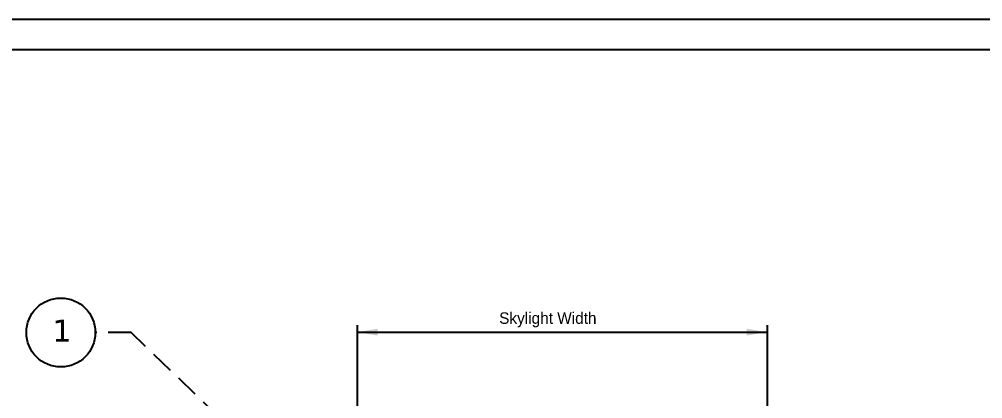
# Model space of a CAD drawing. Header units: inches. Extents: x -154 to 13, y 2 to 55.
# Drawn here: x -134.82 to -113.86, y 34.56 to 42.81 of the extents above; entities that cross this region are included whole.
import ezdxf

# ---------------------------------------------------------------- set-up
doc = ezdxf.new("R2010")
doc.units = ezdxf.units.IN
doc.header["$LTSCALE"] = 2
doc.header["$MEASUREMENT"] = 0
doc.linetypes.add('HIDDEN', pattern=[0.375, 0.25, -0.125])
doc.layers.get('0').update_dxf_attribs({"linetype": 'CONTINUOUS'})
for name, color, linetype in [('VELUX-DET3', 5, 'CONTINUOUS'), ('VELUX_Border', 5, 'CONTINUOUS'), ('VELUX_Text', 7, 'CONTINUOUS')]:
    doc.layers.add(name, color=color, linetype=linetype)
doc.styles.add('SIMPLEX', font='')
doc.styles.add('Verdana', font='verdana.ttf')
doc.styles.get('SIMPLEX').set_extended_font_data('Futura Md BT')

msp = doc.modelspace()

# ---------------------------------------------------------------- linework, layer by layer
at = {"color": 7}
for p, q in [((-127.468, 36.156), (-127.468, 33.177)), ((-118.545, 36.156), (-118.545, 33.177)), ((-127.468, 36.006), (-118.545, 36.006))]:
    msp.add_line(p, q, dxfattribs=at)
at = {"color": 5}
msp.add_circle((-133.915, 35.998), 0.75, dxfattribs=at)
at = {"color": 7}
for points in [[(-127.018, 36.081), (-127.018, 35.931), (-127.468, 36.006)], [(-118.995, 36.081), (-118.995, 35.931), (-118.545, 36.006)]]:
    msp.add_solid(points, dxfattribs=at)
at = {"layer": 'VELUX-DET3', "color": 5, "linetype": 'HIDDEN'}
for p, q in [((-132.384, 35.998), (-133.165, 35.998)), ((-130.45, 34.134), (-132.384, 35.998))]:
    msp.add_line(p, q, dxfattribs=at)
at = {"layer": 'VELUX_Border', "color": 6}
msp.add_line((-153.781, 42.81), (-90.031, 42.81), dxfattribs=at)
at = {"layer": 'VELUX_Border'}
msp.add_line((-90.692, 42.149), (-152.459, 42.149), dxfattribs=at)

# ---------------------------------------------------------------- texts
at = {"color": 7, "style": 'SIMPLEX'}
msp.add_text('Skylight Width', height=0.25, dxfattribs=at).set_placement((-124.377, 36.186))
at = {"layer": 'VELUX_Text', "color": 7, "style": 'Verdana'}
msp.add_text('1', height=0.475, dxfattribs=at).set_placement((-134.097, 35.801))

doc.saveas('drawing.dxf')
